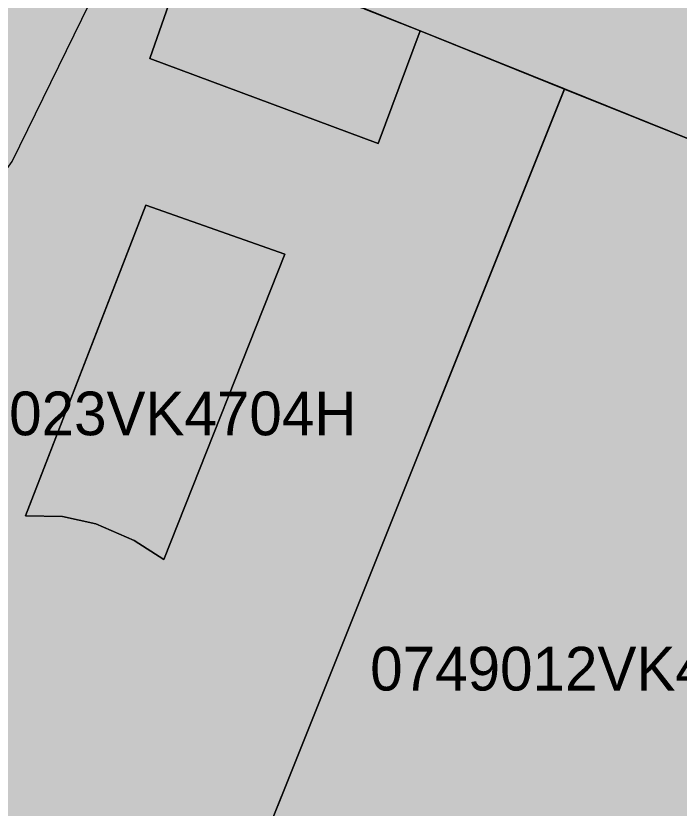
# Model space of a CAD drawing. Header units: metres. Extents: x -6 to 1255, y -2 to 532.
# Drawn here: x 938.98 to 954.17, y 172.07 to 190.21 of the extents above; entities that cross this region are included whole.
import ezdxf

# ---------------------------------------------------------------- set-up
doc = ezdxf.new("R2010")
doc.units = ezdxf.units.M
doc.header["$MEASUREMENT"] = 0
for name, color, linetype, lineweight, true_color in [('TPX_BUILDINGS', 7, 'CONTINUOUS', 0, 0x000000), ('TPX_BUILDINGS_HATCH', 7, 'CONTINUOUS', 0, 0xf0f0f0), ('TPX_BUILDINGS_SHADOWS_HATCH', 7, 'CONTINUOUS', 0, 0x000000), ('TPX_BUILDINGS_SHADOWS_OUTLINES', 7, 'CONTINUOUS', 0, 0x000000), ('TPX_CADASTRES', 7, 'CONTINUOUS', 0, 0x646464), ('TPX_CADASTRES_TEXT', 7, 'CONTINUOUS', 0, 0x000000), ('TPX_RELIEF_CONTOUR_LINES', 7, 'CONTINUOUS', 0, 0x969696)]:
    doc.layers.add(name, color=color, linetype=linetype, lineweight=lineweight, true_color=true_color)

msp = doc.modelspace()

# ---------------------------------------------------------------- hatches: boundary and pattern name
at = {"layer": 'TPX_BUILDINGS_HATCH'}
h = msp.add_hatch(color=256, dxfattribs=at)
h.paths.add_polyline_path([(947.528, 191.636), (946.958, 190.373), (948.238, 189.863), (951.548, 188.533), (954.938, 187.173), (955.389, 188.355), (955.778, 189.373), (957.068, 192.783), (958.588, 196.283), (958.652, 196.431), (959.259, 197.833), (960.189, 199.983), (960.237, 200.094), (960.671, 201.094), (961.279, 202.493), (961.71, 203.493), (962.889, 206.223), (964.119, 209.083), (960.669, 210.432), (959.33, 210.955), (956.699, 211.983), (955.469, 209.263), (953.349, 204.543), (953.291, 204.414), (951.249, 199.893), (950.589, 200.163), (949.289, 197.383), (949.979, 197.073), (948.889, 194.643), (948.839, 194.543), (947.528, 191.636)])
h.paths.add_polyline_path([(950.24, 193.925), (952.55, 199.425), (954.12, 198.865), (955.1, 198.515), (952.23, 193.035), (950.24, 193.925)], flags=16)
h = msp.add_hatch(color=256, dxfattribs=at)
h.paths.add_polyline_path([(932.528, 174.984), (932.068, 173.814), (943.848, 169.313), (945.198, 172.673), (951.548, 188.533), (948.238, 189.863), (947.278, 187.283), (942.048, 189.233), (942.859, 191.554), (940.639, 192.214), (939.549, 192.664), (938.709, 190.534), (933.418, 177.224), (932.528, 174.984)])
h.paths.add_polyline_path([(939.198, 178.763), (941.248, 184.043), (941.958, 185.873), (945.138, 184.753), (942.368, 177.763), (941.688, 178.193), (940.808, 178.573), (940.048, 178.743), (939.198, 178.763)], flags=16)
msp.add_hatch(color=256, dxfattribs=at).paths.add_polyline_path([(943.576, 168.624), (942.908, 166.933), (951.807, 163.521), (954.958, 162.313), (955.888, 164.743), (956.328, 165.903), (956.858, 167.283), (956.947, 167.514), (959.558, 174.323), (961.328, 178.933), (962.918, 183.193), (958.498, 185.403), (958.178, 185.563), (955.348, 186.974), (954.938, 187.173), (951.548, 188.533), (945.198, 172.673), (943.848, 169.313), (943.576, 168.624)])
at = {"layer": 'TPX_BUILDINGS_SHADOWS_HATCH'}
for points in [[(942.859, 191.554), (942.048, 189.233), (947.278, 187.283), (948.238, 189.863), (946.958, 190.373), (942.859, 191.554)], [(940.582, 182.328), (939.198, 178.763), (940.048, 178.743), (940.808, 178.573), (941.688, 178.193), (942.368, 177.763), (945.138, 184.753), (941.958, 185.873), (940.582, 182.328)]]:
    msp.add_hatch(color=256, dxfattribs=at).paths.add_polyline_path(points)

# ---------------------------------------------------------------- linework, layer by layer
at = {"layer": 'TPX_BUILDINGS', "elevation": 0.042}
msp.add_lwpolyline([(955.469, 209.263), (953.349, 204.543), (953.291, 204.414), (951.249, 199.893), (950.589, 200.163), (949.289, 197.383), (949.979, 197.073), (948.889, 194.643), (948.839, 194.543), (947.528, 191.636), (946.958, 190.373), (948.238, 189.863), (951.548, 188.533), (954.938, 187.173)], dxfattribs=at)
for points in [[(932.528, 174.984), (932.068, 173.814), (943.848, 169.313), (945.198, 172.673), (951.548, 188.533), (948.238, 189.863), (947.278, 187.283), (942.048, 189.233), (942.859, 191.554), (940.639, 192.214), (939.549, 192.664), (938.709, 190.534), (933.418, 177.224)], [(943.576, 168.624), (942.908, 166.933), (951.807, 163.521), (954.958, 162.313), (955.888, 164.743), (956.328, 165.903), (956.858, 167.283), (956.947, 167.514), (959.558, 174.323), (961.328, 178.933), (962.918, 183.193), (958.498, 185.403), (958.178, 185.563), (955.348, 186.974), (954.938, 187.173), (951.548, 188.533), (945.198, 172.673), (943.848, 169.313)], [(939.198, 178.763), (941.248, 184.043), (941.958, 185.873), (945.138, 184.753), (942.368, 177.763), (941.688, 178.193), (940.808, 178.573), (940.048, 178.743)]]:
    msp.add_lwpolyline(points, close=True, dxfattribs=at)
at = {"layer": 'TPX_BUILDINGS_SHADOWS_OUTLINES', "elevation": 0.039}
for points in [[(942.859, 191.554), (942.048, 189.233), (947.278, 187.283), (948.238, 189.863), (946.958, 190.373)], [(940.582, 182.328), (939.198, 178.763), (940.048, 178.743), (940.808, 178.573), (941.688, 178.193), (942.368, 177.763), (945.138, 184.753), (941.958, 185.873)]]:
    msp.add_lwpolyline(points, close=True, dxfattribs=at)
at = {"layer": 'TPX_CADASTRES', "elevation": 0.024}
for points in [[(948.839, 194.544), (946.958, 190.374), (948.238, 189.864), (951.548, 188.534), (954.938, 187.174), (955.778, 189.374), (957.068, 192.784), (958.588, 196.284), (960.189, 199.984), (961.279, 202.494), (962.889, 206.224), (964.119, 209.084), (956.699, 211.984), (955.469, 209.264), (953.349, 204.544), (951.249, 199.894), (950.589, 200.164), (949.289, 197.384), (949.979, 197.074), (948.889, 194.644)], [(932.528, 174.984), (932.068, 173.814), (943.828, 169.264), (943.848, 169.314), (945.198, 172.674), (951.548, 188.534), (948.238, 189.864), (946.958, 190.374), (942.859, 191.554), (940.639, 192.214), (939.549, 192.664), (938.709, 190.534), (933.418, 177.224)], [(943.828, 169.264), (942.908, 166.934), (954.958, 162.314), (955.888, 164.744), (956.328, 165.904), (956.858, 167.284), (959.558, 174.324), (961.328, 178.934), (962.918, 183.194), (958.498, 185.404), (955.008, 187.144), (954.938, 187.174), (951.548, 188.534), (945.198, 172.674), (943.848, 169.314)]]:
    msp.add_lwpolyline(points, close=True, dxfattribs=at)
at = {"layer": 'TPX_RELIEF_CONTOUR_LINES', "elevation": 0.045}
msp.add_lwpolyline([(930.173, 203.889), (926.176, 201.562), (924.178, 199.102), (922.302, 190.872), (920.146, 186.874), (920.182, 185.875), (920.277, 184.876), (924.178, 183.719), (926.176, 182.585), (928.174, 181.937), (932.171, 181.554), (934.169, 181.842), (936.039, 182.877), (938.892, 186.874), (942.807, 194.869), (943.205, 198.866), (942.162, 201.532), (940.164, 203.419), (938.166, 204.341), (934.169, 204.862), (930.173, 203.889)], dxfattribs=at)

# ---------------------------------------------------------------- texts
at = {"layer": 'TPX_CADASTRES_TEXT'}
for s, p in [('0749023VK4704H', (935.85, 180.605, 0.024)), ('0749012VK4704H', (947.094, 174.76, 0.024))]:
    msp.add_text(s, height=1, dxfattribs=at).set_placement(p)

doc.saveas('drawing.dxf')
